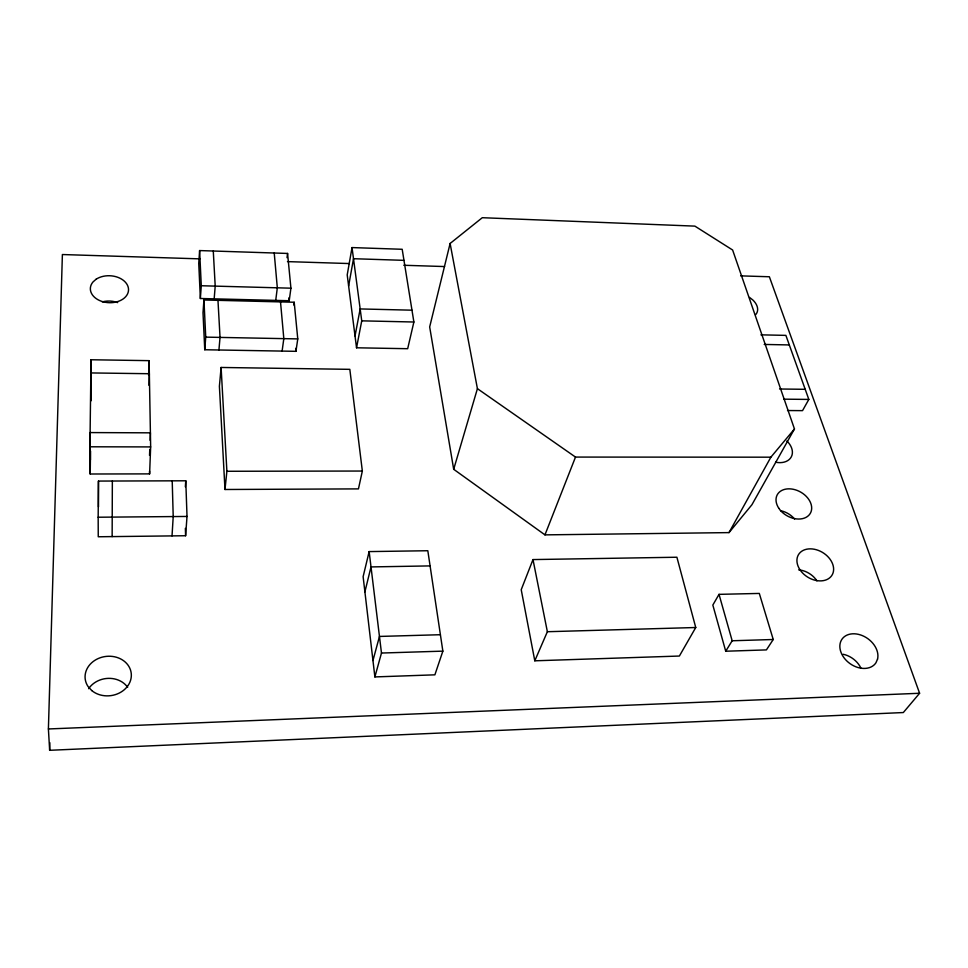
<?xml version="1.0" encoding="UTF-8"?>
<svg xmlns="http://www.w3.org/2000/svg" width="968" height="968" viewBox="0 0 968 968"><rect width="100%" height="100%" fill="white"/><g stroke="black" fill="none" stroke-linecap="round" stroke-linejoin="round"><path stroke-width="1.45" d="M112.348 481.023L112.143 536.599M98.167 517.227L98.458 481.072L185.771 480.793L187.018 516.452L185.602 535.74L98.252 536.768L98.167 517.227L187.018 516.452M98.494 506.857L98.458 481.072M89.927 446.792L91.028 359.757L149.12 360.653L150.657 446.913L149.604 473.884L90.218 474.005L89.927 446.792L150.657 446.913M90.218 474.005L90.508 451.052M740.665 275.868L769.366 276.763L919.6 693.269L903.325 712.545L49.658 750.297L48.4 728.965L62.388 254.536L199.856 258.867M49.658 750.297L49.864 742.746M148.6 375.209L149.12 360.653M148.939 385.325L149.35 373.721L90.859 372.934L91.125 400.752L91.028 359.757M149.532 455.408L149.774 449.394M150.113 440.355L150.403 432.829L90.109 432.575L90.399 459.921M172.026 535.897L173.212 516.573L172.207 480.83M199.614 250.567L198.743 263.393L200.364 298.495L289.202 300.733L290.92 288.186L287.569 253.447L199.614 250.567L201.283 285.741L200.364 298.495M185.348 486.807L185.771 480.793M203.946 299.983L203.002 312.7L204.756 349.75L295.942 351.324L297.769 338.909L294.199 302.246L203.946 299.983L205.736 337.13L204.756 349.75M214.17 298.834L215.211 286.117L213.275 251.014M218.925 349.993L220.038 337.409L217.969 300.334M221.103 367.465L219.397 386.268L224.987 489.493L358.45 488.888L362.347 471.041L349.823 369.34L221.103 367.465L226.887 471.271L224.987 489.493M275.723 300.395L277.32 287.811L274.222 253.011M287.024 257.657L287.569 253.447M282.111 351.081L283.818 338.643L280.514 301.907M293.812 305.029L294.199 302.246M352.025 247.578L347.209 274.9L356.539 347.79L407.673 348.71L413.88 322.005L402.192 249.284L352.025 247.578L361.742 320.844L356.539 347.79M348.625 285.983L353.501 258.71L403.971 260.344M355.026 335.944L360.169 308.937L411.981 310.184M369.147 551.591L363.121 576.686L374.882 676.922L434.886 674.829L442.86 651.137L427.82 550.731L369.147 551.591L381.477 653.037L374.882 676.922M450.108 243.476L429.671 326.93L453.689 469.286L544.96 534.868L729.001 532.606L751.93 504.727L794.462 428.969L732.619 250.01L694.891 226.125L482.294 217.703L450.108 243.476L477.418 388.664L453.689 469.286M364.9 591.847L371.01 566.921L430.094 565.905M372.958 660.539L379.468 636.436L440.404 634.718M532.993 559.577L521.22 589.706L534.796 660.805L679.379 656.038L695.75 627.518L676.898 557.229L532.993 559.577L547.368 631.717L534.796 660.805M544.96 534.868L575.5 457.077L770.867 457.186L794.462 428.969M729.001 532.606L770.867 457.186M760.909 334.843L785.883 335.376L808.825 399.421L802.533 410.65L787.529 410.529M719.018 594.352L712.835 605.061L725.722 651.222L766.414 649.903L773.238 639.497L759.311 593.432L719.018 594.352L732.171 640.768L725.722 651.222M48.4 728.965L919.6 693.269M732.171 640.768L773.238 639.497M381.477 653.037L442.86 651.137M547.368 631.717L695.75 627.518M226.887 471.271L362.347 471.041M783.959 399.167L808.825 399.421M779.591 389.003L805.195 389.305M764.224 344.439L789.295 344.935M205.736 337.13L297.769 338.909M361.742 320.844L413.88 322.005M201.283 285.741L290.92 288.186M287.472 261.614L349.4 263.562M403.789 265.268L444.578 266.551M477.418 388.664L575.5 457.077M749.547 297.43L752.874 300.019A16.867 11.229 23.4 0 1 755.548 314.781M295.663 348.395L295.942 351.324M288.924 297.841L289.202 300.733M185.36 528.359L185.602 535.74M149.556 471.089L149.604 473.884M843.152 654.271A20.267 15.222 36.1 0 1 860.842 667.98M88.632 688.696A22.7 19.493 -8.6 0 1 127.655 687.328M102.281 301.871A18.755 13.419 2.4 0 1 117.648 302.597M780.535 510.68A18.61 13.6 29.6 0 1 794.583 519.054M798.685 569.849A19.275 14.314 32.1 0 1 816.907 580.848M786.875 440.984A18.368 12.995 27.3 0 1 791.304 456.872A18.368 12.995 27.3 0 1 775.598 462.22M877.54 659.123L875.919 662.826A20.679 15.331 35.6 0 1 843.975 657.72A20.679 15.331 35.6 0 1 854.441 633.798A20.679 15.331 35.6 0 1 877.54 659.123M96.062 279.268L93.001 281.954A19.106 13.479 2.8 0 0 107.581 302.597A19.106 13.479 2.8 0 0 127.449 285.185A19.106 13.479 2.8 0 0 96.062 279.268M91.73 690.547L88.064 686.518A23.196 19.759 -7.4 0 1 106.371 656.377A23.196 19.759 -7.4 0 1 129.893 682.186A23.196 19.759 -7.4 0 1 91.73 690.547M778.829 508.297A18.961 13.673 29.3 0 0 809.696 514.274A18.961 13.673 29.3 0 0 793.01 489.227A18.961 13.673 29.3 0 0 778.829 508.297M799.919 569.68A19.65 14.399 31.7 0 0 831.669 575.694A19.65 14.399 31.7 0 0 814.233 549.231A19.65 14.399 31.7 0 0 799.919 569.68"/></g></svg>
